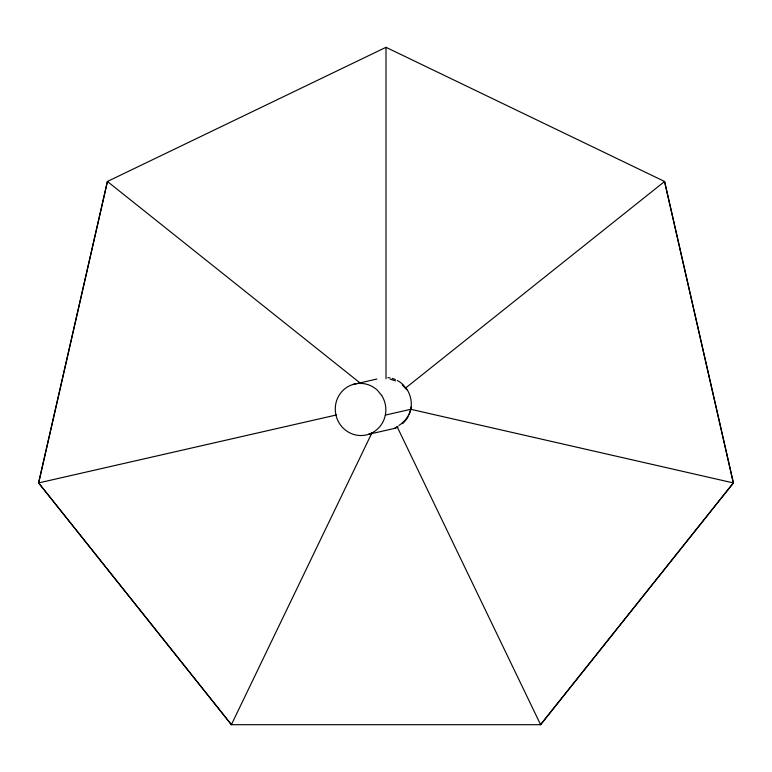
<?xml version="1.0" encoding="UTF-8"?>
<svg xmlns="http://www.w3.org/2000/svg" width="772" height="772" viewBox="0 0 772 772"><rect width="100%" height="100%" fill="white"/><g stroke="black" fill="none" stroke-linecap="round" stroke-linejoin="round"><path stroke-width="1.16" d="M231.417 724.647L38.648 482.925L107.404 181.478L386 47.314L664.596 181.478L733.4 482.934L540.612 724.686L231.388 724.686L38.6 482.934L107.443 181.507M231.388 724.686L372.036 432.648M540.583 724.647L733.352 482.925L664.557 181.507M405.715 387.93L664.596 181.478M352.601 384.572L376.89 379.033M38.6 482.934L336.467 414.95M385.325 415.104L410.762 409.295L733.4 482.934M368.514 434.327L393.961 428.528A26.132 25.244 77.1 0 0 398.014 426.781M390.227 379.168L395.525 380.895M107.404 181.478L360.929 383.645M402.222 384.852L406.757 389.735M396.943 426.356L540.612 724.686M386 47.314L386 378.791M387.833 377.662A26.132 25.244 77.1 0 1 390.034 377.962M392.176 378.444A26.132 25.244 77.1 0 1 395.341 379.554M397.348 380.509A26.132 25.244 77.1 0 1 402.81 384.417L407.124 389.638A26.132 25.244 77.1 0 1 409.073 414.68M408.089 416.687A26.132 25.244 77.1 0 1 404.895 421.271M404.142 422.091A26.132 25.244 77.1 0 1 402.54 423.635M411.235 407.085A26.132 25.244 -51.4 0 1 398.95 425.43M397.657 426.984A26.132 25.244 51.4 0 1 394.569 428.219M381.686 395.438L377.363 390.227A26.132 25.244 77.1 0 0 336.331 401.604A26.132 25.244 77.1 0 0 364.23 435.312A26.132 25.244 77.1 0 0 381.686 395.438"/></g></svg>
